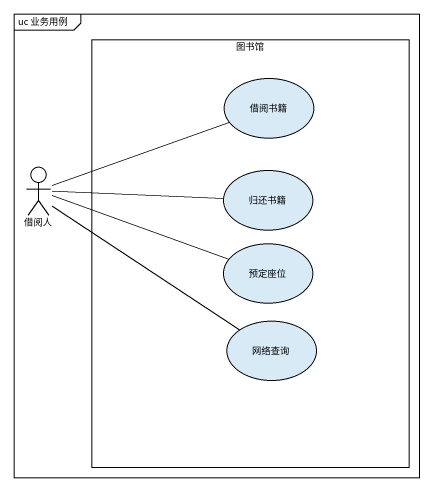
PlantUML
@startuml
mainframe uc 业务用例
rectangle 图书馆 {
  usecase 借阅书籍
  usecase 归还书籍
  usecase 预定座位
  usecase 网络查询
}
actor 借阅人
借阅人 -right- 借阅书籍
借阅人 -right- 归还书籍
借阅人 -right- 预定座位
借阅人 -- 网络查询
@enduml
